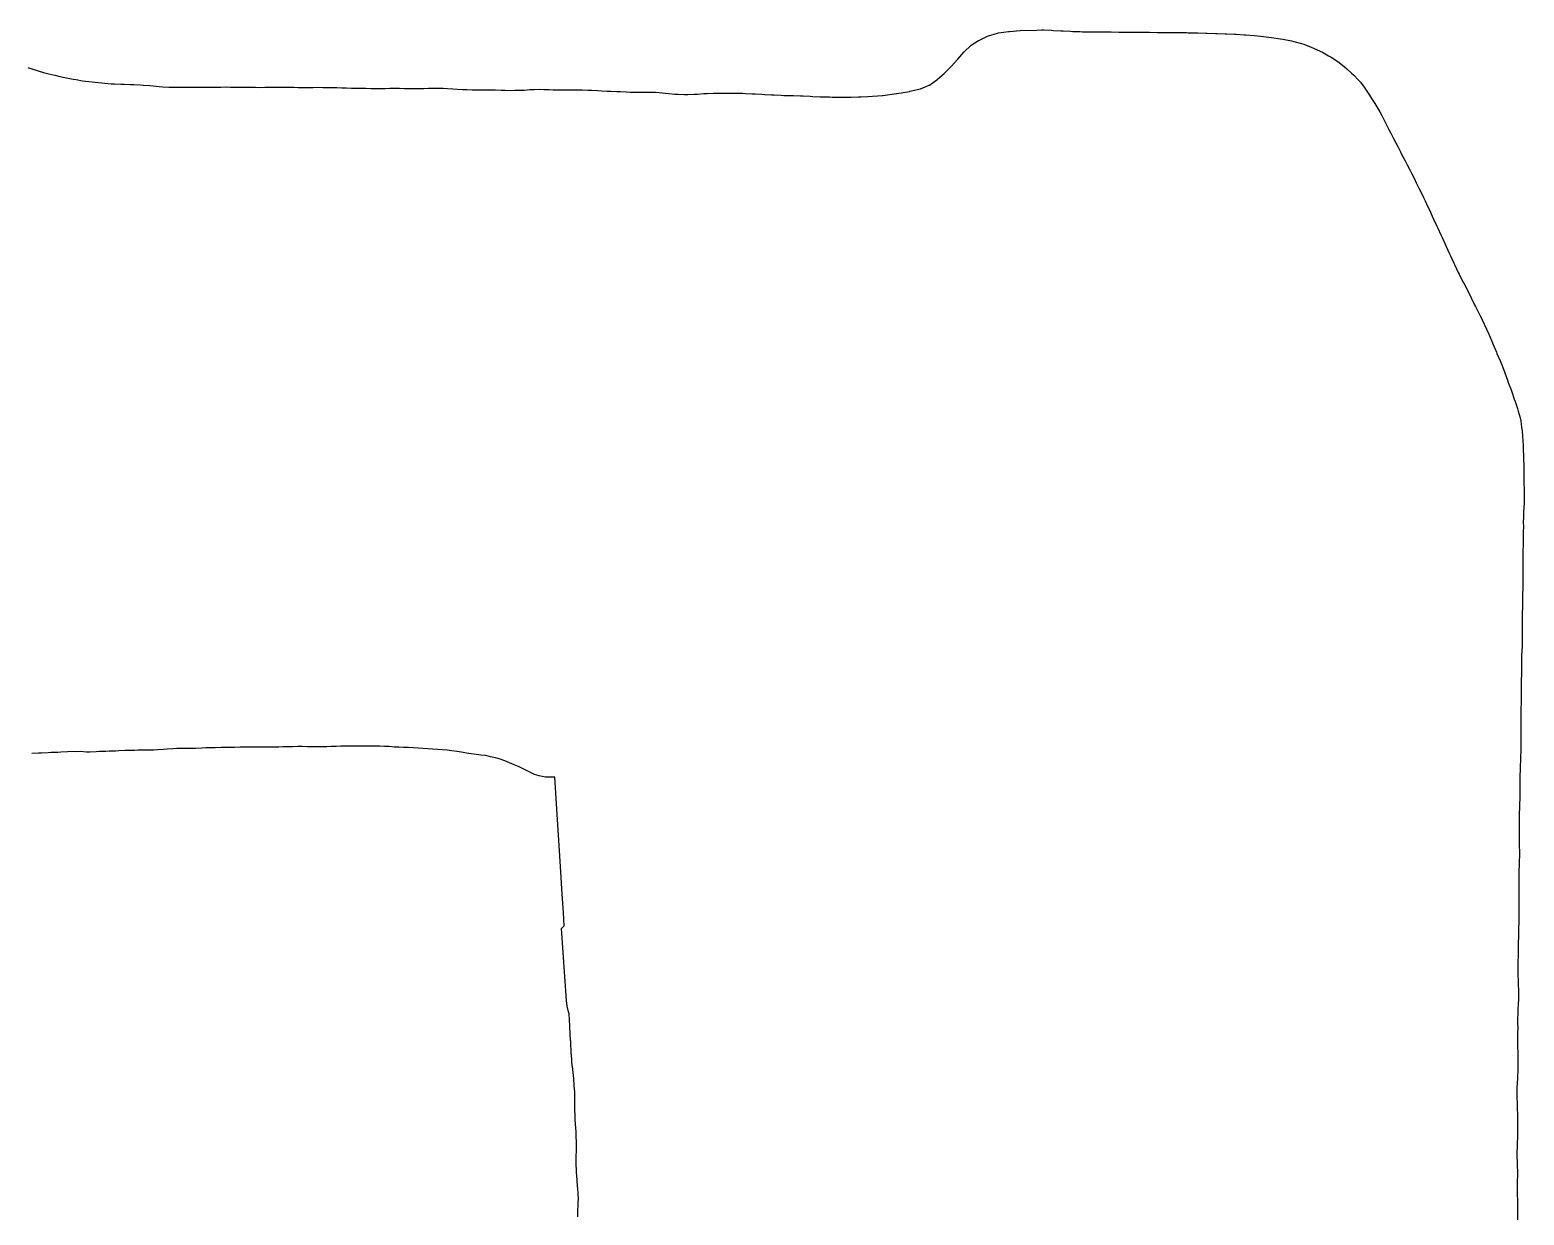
# Model space of a CAD drawing. Header units: metres. Extents: x -20.1 to 20.1, y 0 to 9.3.
# Drawn here: x 16.473 to 20.131, y 2.907 to 5.809 of the extents above; entities that cross this region are included whole.
import ezdxf

# ---------------------------------------------------------------- set-up
doc = ezdxf.new("R2010")
doc.units = ezdxf.units.M

msp = doc.modelspace()

# ---------------------------------------------------------------- linework, layer by layer
for p, q in [((18.7776, 5.7711), (18.7957, 5.7827)), ((18.7957, 5.7827), (18.7974, 5.7836)), ((18.7974, 5.7836), (18.8173, 5.7934)), ((18.8173, 5.7934), (18.8194, 5.794)), ((18.8194, 5.794), (18.8415, 5.8008)), ((18.8415, 5.8008), (18.844, 5.8012)), ((18.844, 5.8012), (18.8686, 5.805)), ((18.8686, 5.805), (18.8712, 5.8052)), ((18.8712, 5.8052), (18.8969, 5.8069)), ((18.8969, 5.8069), (18.9383, 5.8084)), ((18.9383, 5.8084), (18.9497, 5.8088)), ((18.9497, 5.8088), (18.9556, 5.8086)), ((18.9556, 5.8086), (18.9732, 5.8079)), ((18.9732, 5.8079), (18.979, 5.8076)), ((18.979, 5.8076), (18.9969, 5.8066)), ((18.9969, 5.8066), (19.0025, 5.8063)), ((19.0025, 5.8063), (19.0205, 5.8054)), ((19.0205, 5.8054), (19.026, 5.8052)), ((19.026, 5.8052), (19.0441, 5.8045)), ((19.0441, 5.8045), (19.0495, 5.8043)), ((19.0495, 5.8043), (19.0678, 5.8038)), ((19.0678, 5.8038), (19.073, 5.8038)), ((19.073, 5.8038), (19.0914, 5.8038)), ((19.0914, 5.8038), (19.0965, 5.8038)), ((19.0965, 5.8038), (19.1151, 5.8037)), ((19.1151, 5.8037), (19.1201, 5.8037)), ((19.1201, 5.8037), (19.1387, 5.8034)), ((19.1387, 5.8034), (19.1436, 5.8033)), ((19.1436, 5.8033), (19.1624, 5.8031)), ((19.1624, 5.8031), (19.1671, 5.8031)), ((19.1671, 5.8031), (19.186, 5.8032)), ((19.186, 5.8032), (19.1906, 5.8032)), ((19.1906, 5.8032), (19.2097, 5.8028)), ((19.2097, 5.8028), (19.2142, 5.8028)), ((19.2142, 5.8028), (19.2333, 5.8026)), ((19.2333, 5.8026), (19.2377, 5.8025)), ((19.2377, 5.8025), (19.257, 5.8025)), ((19.257, 5.8025), (19.2612, 5.8024)), ((19.2612, 5.8024), (19.2806, 5.8021)), ((19.2806, 5.8021), (19.2847, 5.8021)), ((19.2847, 5.8021), (19.3043, 5.802)), ((19.3043, 5.802), (19.3083, 5.8019)), ((19.3083, 5.8019), (19.3279, 5.8014)), ((19.3279, 5.8014), (19.3318, 5.8013)), ((19.3318, 5.8013), (19.3516, 5.8007)), ((19.3516, 5.8007), (19.3553, 5.8005)), ((19.3553, 5.8005), (19.3752, 5.7999)), ((19.3752, 5.7999), (19.3788, 5.7998)), ((19.3788, 5.7998), (19.3989, 5.7989)), ((19.3989, 5.7989), (19.4023, 5.7988)), ((19.4023, 5.7988), (19.4225, 5.7981)), ((19.4225, 5.7981), (19.4259, 5.7979)), ((19.4259, 5.7979), (19.4462, 5.797)), ((19.4462, 5.797), (19.4494, 5.7968)), ((19.4494, 5.7968), (19.4697, 5.7952)), ((19.4697, 5.7952), (19.4864, 5.7931)), ((19.4864, 5.7931), (19.5122, 5.7898)), ((19.5122, 5.7898), (19.5347, 5.7869)), ((19.5347, 5.7869), (19.5406, 5.7861)), ((19.5406, 5.7861), (19.5611, 5.7819)), ((19.5611, 5.7819), (19.5668, 5.7806)), ((19.5668, 5.7806), (19.5859, 5.7754)), ((18.7444, 5.7374), (18.7592, 5.7541)), ((18.7592, 5.7541), (18.7603, 5.7552)), ((18.7603, 5.7552), (18.7762, 5.7702)), ((18.7762, 5.7702), (18.7776, 5.7711)), ((19.5859, 5.7754), (19.5917, 5.7737)), ((19.5917, 5.7737), (19.6092, 5.7667)), ((19.6092, 5.7667), (19.615, 5.7643)), ((19.615, 5.7643), (19.6313, 5.7567)), ((19.6313, 5.7567), (19.6372, 5.754)), ((19.6372, 5.754), (19.6523, 5.7453)), ((19.6523, 5.7453), (19.6582, 5.7419)), ((16.4685, 5.7168), (16.4806, 5.7126)), ((16.4806, 5.7126), (16.4934, 5.7087)), ((16.4934, 5.7087), (16.5068, 5.7046)), ((18.7121, 5.7024), (18.7279, 5.7187)), ((18.7279, 5.7187), (18.7286, 5.7195)), ((18.7286, 5.7195), (18.7435, 5.7364)), ((18.7435, 5.7364), (18.7444, 5.7374)), ((19.6582, 5.7419), (19.6722, 5.7326)), ((19.6722, 5.7326), (19.678, 5.7286)), ((19.678, 5.7286), (19.6908, 5.7184)), ((19.6908, 5.7184), (19.6966, 5.7138)), ((19.6966, 5.7138), (19.7084, 5.7031)), ((16.5068, 5.7046), (16.52, 5.7013)), ((16.52, 5.7013), (16.5343, 5.6976)), ((16.5343, 5.6976), (16.5466, 5.6949)), ((16.5466, 5.6949), (16.563, 5.6912)), ((16.563, 5.6912), (16.579, 5.6882)), ((16.579, 5.6882), (16.5863, 5.6869)), ((16.5863, 5.6869), (16.6022, 5.6844)), ((16.6022, 5.6844), (16.6097, 5.6832)), ((16.6097, 5.6832), (16.6256, 5.6813)), ((16.6256, 5.6813), (16.6333, 5.6804)), ((16.6333, 5.6804), (16.649, 5.6788)), ((16.649, 5.6788), (16.6569, 5.678)), ((16.6569, 5.678), (16.6725, 5.677)), ((16.6725, 5.677), (16.6805, 5.6764)), ((16.6805, 5.6764), (16.696, 5.6761)), ((16.696, 5.6761), (16.7041, 5.6758)), ((16.7041, 5.6758), (16.7195, 5.6753)), ((16.7195, 5.6753), (16.7278, 5.675)), ((16.7278, 5.675), (16.743, 5.6739)), ((16.743, 5.6739), (16.7515, 5.6733)), ((16.7515, 5.6733), (16.7665, 5.6724)), ((16.7665, 5.6724), (16.7751, 5.6718)), ((16.7751, 5.6718), (16.79, 5.6705)), ((16.79, 5.6705), (16.7988, 5.6697)), ((16.7988, 5.6697), (16.8136, 5.6688)), ((18.6536, 5.6647), (18.6748, 5.6733)), ((18.6748, 5.6733), (18.6752, 5.6736)), ((18.6752, 5.6736), (18.6937, 5.6865)), ((18.6937, 5.6865), (18.6943, 5.687)), ((18.6943, 5.687), (18.7114, 5.7017)), ((18.7114, 5.7017), (18.7121, 5.7024)), ((19.7084, 5.7031), (19.7142, 5.698)), ((19.7142, 5.698), (19.7246, 5.6866)), ((19.7246, 5.6866), (19.7302, 5.6805)), ((19.7302, 5.6805), (19.7392, 5.6683)), ((16.8136, 5.6688), (16.8224, 5.6686)), ((16.8224, 5.6686), (16.8371, 5.6686)), ((16.8371, 5.6686), (16.8461, 5.6687)), ((16.8461, 5.6687), (16.8606, 5.6688)), ((16.8606, 5.6688), (16.8697, 5.6689)), ((16.8697, 5.6689), (16.8841, 5.6686)), ((16.8841, 5.6686), (16.8934, 5.6689)), ((16.8934, 5.6689), (16.9077, 5.6684)), ((16.9077, 5.6684), (16.917, 5.6683)), ((16.917, 5.6683), (16.9312, 5.6687)), ((16.9312, 5.6687), (16.9407, 5.6687)), ((16.9407, 5.6687), (16.9547, 5.6691)), ((16.9547, 5.6691), (16.9643, 5.6689)), ((16.9643, 5.6689), (16.9782, 5.6688)), ((16.9782, 5.6688), (16.988, 5.6689)), ((16.988, 5.6689), (17.0018, 5.6684)), ((17.0018, 5.6684), (17.0116, 5.6682)), ((17.0116, 5.6682), (17.0253, 5.6682)), ((17.0253, 5.6682), (17.0353, 5.6679)), ((17.0353, 5.6679), (17.0488, 5.6682)), ((17.0488, 5.6682), (17.0589, 5.6684)), ((17.0589, 5.6684), (17.0723, 5.6686)), ((17.0723, 5.6686), (17.0825, 5.6689)), ((17.0825, 5.6689), (17.0959, 5.6686)), ((17.0959, 5.6686), (17.1062, 5.6684)), ((17.1062, 5.6684), (17.1194, 5.6682)), ((17.1194, 5.6682), (17.1298, 5.6678)), ((17.1298, 5.6678), (17.1429, 5.6678)), ((17.1429, 5.6678), (17.1535, 5.6679)), ((17.1535, 5.6679), (17.1664, 5.668)), ((17.1664, 5.668), (17.1771, 5.6682)), ((17.1771, 5.6682), (17.19, 5.6681)), ((17.19, 5.6681), (17.2008, 5.6681)), ((17.2008, 5.6681), (17.2135, 5.668)), ((17.2135, 5.668), (17.2244, 5.6676)), ((17.2244, 5.6676), (17.237, 5.6671)), ((17.237, 5.6671), (17.2481, 5.6667)), ((17.2481, 5.6667), (17.2605, 5.6664)), ((17.2605, 5.6664), (17.2717, 5.6663)), ((17.2717, 5.6663), (17.2841, 5.6659)), ((17.2841, 5.6659), (17.2954, 5.6657)), ((17.2954, 5.6657), (17.3076, 5.6654)), ((17.3076, 5.6654), (17.319, 5.6655)), ((17.319, 5.6655), (17.3311, 5.6654)), ((17.3311, 5.6654), (17.3427, 5.6656)), ((17.3427, 5.6656), (17.3546, 5.6658)), ((17.3546, 5.6658), (17.3663, 5.6657)), ((17.3663, 5.6657), (17.3782, 5.6658)), ((17.3782, 5.6658), (17.39, 5.6655)), ((17.39, 5.6655), (17.4017, 5.6654)), ((17.4017, 5.6654), (17.4136, 5.6653)), ((17.4136, 5.6653), (17.4252, 5.6654)), ((17.4252, 5.6654), (17.4373, 5.6655)), ((17.4373, 5.6655), (17.4487, 5.6658)), ((17.4487, 5.6658), (17.4609, 5.6661)), ((17.4609, 5.6661), (17.4723, 5.6662)), ((17.4723, 5.6662), (17.4846, 5.6662)), ((17.4846, 5.6662), (17.4958, 5.6655)), ((17.4958, 5.6655), (17.5082, 5.6648)), ((17.5082, 5.6648), (17.5193, 5.6636)), ((17.5193, 5.6636), (17.5319, 5.6632)), ((17.5319, 5.6632), (17.5428, 5.6626)), ((17.5428, 5.6626), (17.5555, 5.6623)), ((17.5555, 5.6623), (17.5663, 5.6624)), ((17.5663, 5.6624), (17.5792, 5.6622)), ((17.5792, 5.6622), (17.5899, 5.6622)), ((17.5899, 5.6622), (17.6028, 5.6622)), ((17.6028, 5.6622), (17.6134, 5.662)), ((17.6134, 5.662), (17.6265, 5.6612)), ((17.6265, 5.6612), (17.6369, 5.6613)), ((17.6369, 5.6613), (17.6501, 5.6605)), ((17.6501, 5.6605), (17.6604, 5.6609)), ((17.6604, 5.6609), (17.6738, 5.6612)), ((17.6738, 5.6612), (17.684, 5.6615)), ((17.684, 5.6615), (17.6974, 5.6629)), ((17.6974, 5.6629), (17.7075, 5.663)), ((17.7075, 5.663), (17.721, 5.6635)), ((17.721, 5.6635), (17.731, 5.6632)), ((17.731, 5.6632), (17.7447, 5.6627)), ((17.7447, 5.6627), (17.7545, 5.6623)), ((17.7545, 5.6623), (17.7684, 5.6619)), ((17.7684, 5.6619), (17.7781, 5.6621)), ((17.7781, 5.6621), (17.792, 5.6619)), ((17.792, 5.6619), (17.8016, 5.6622)), ((17.8016, 5.6622), (17.8156, 5.6621)), ((17.8156, 5.6621), (17.8251, 5.6618)), ((17.8251, 5.6618), (17.8393, 5.6614)), ((17.8393, 5.6614), (17.8486, 5.6609)), ((17.8486, 5.6609), (17.863, 5.6602)), ((17.863, 5.6602), (17.8722, 5.6595)), ((17.8722, 5.6595), (17.8866, 5.6588)), ((17.8866, 5.6588), (17.8957, 5.6584)), ((17.8957, 5.6584), (17.9103, 5.6577)), ((17.9103, 5.6577), (17.9192, 5.6576)), ((17.9192, 5.6576), (17.9339, 5.6567)), ((17.9339, 5.6567), (17.9427, 5.6566)), ((17.9427, 5.6566), (17.9576, 5.6562)), ((17.9576, 5.6562), (17.9662, 5.6561)), ((17.9662, 5.6561), (17.9812, 5.6566)), ((17.9812, 5.6566), (17.9898, 5.6563)), ((17.9898, 5.6563), (18.0049, 5.656)), ((18.0049, 5.656), (18.0133, 5.6552)), ((18.0133, 5.6552), (18.0285, 5.6535)), ((18.0285, 5.6535), (18.0368, 5.6527)), ((18.0368, 5.6527), (18.0522, 5.6511)), ((18.0522, 5.6511), (18.0603, 5.6512)), ((18.0603, 5.6512), (18.0759, 5.6505)), ((18.0759, 5.6505), (18.0838, 5.6509)), ((18.0838, 5.6509), (18.0995, 5.6513)), ((18.0995, 5.6513), (18.1073, 5.6515)), ((18.1073, 5.6515), (18.1231, 5.6528)), ((18.1231, 5.6528), (18.1309, 5.653)), ((18.1309, 5.653), (18.1468, 5.6537)), ((18.1468, 5.6537), (18.1544, 5.6539)), ((18.1544, 5.6539), (18.1704, 5.6542)), ((18.1704, 5.6542), (18.1779, 5.6541)), ((18.1779, 5.6541), (18.1941, 5.6542)), ((18.1941, 5.6542), (18.2015, 5.6539)), ((18.2015, 5.6539), (18.2177, 5.6537)), ((18.2177, 5.6537), (18.225, 5.6534)), ((18.225, 5.6534), (18.2414, 5.6526)), ((18.2414, 5.6526), (18.2485, 5.6523)), ((18.2485, 5.6523), (18.265, 5.6512)), ((18.265, 5.6512), (18.272, 5.6508)), ((18.272, 5.6508), (18.2887, 5.6497)), ((18.2887, 5.6497), (18.2955, 5.6494)), ((18.2955, 5.6494), (18.3123, 5.6486)), ((18.3123, 5.6486), (18.3191, 5.6485)), ((18.3191, 5.6485), (18.336, 5.6481)), ((18.336, 5.6481), (18.3426, 5.6479)), ((18.3426, 5.6479), (18.3596, 5.6476)), ((18.3596, 5.6476), (18.3661, 5.6472)), ((18.3661, 5.6472), (18.3833, 5.6461)), ((18.3833, 5.6461), (18.3896, 5.6459)), ((18.3896, 5.6459), (18.407, 5.6452)), ((18.407, 5.6452), (18.4131, 5.645)), ((18.4131, 5.645), (18.4306, 5.6445)), ((18.4306, 5.6445), (18.4367, 5.6444)), ((18.4367, 5.6444), (18.4543, 5.6439)), ((18.4543, 5.6439), (18.4602, 5.6439)), ((18.4602, 5.6439), (18.4779, 5.6438)), ((18.4779, 5.6438), (18.4836, 5.644)), ((18.4836, 5.644), (18.5014, 5.6446)), ((18.5014, 5.6446), (18.507, 5.6449)), ((18.507, 5.6449), (18.5248, 5.6459)), ((18.5248, 5.6459), (18.5594, 5.6481)), ((18.5594, 5.6481), (18.5603, 5.6481)), ((18.5603, 5.6481), (18.561, 5.6482)), ((18.561, 5.6482), (18.5947, 5.6532)), ((18.5947, 5.6532), (18.5953, 5.6533)), ((18.5953, 5.6533), (18.6268, 5.6583)), ((18.6268, 5.6583), (18.6272, 5.6584)), ((18.6272, 5.6584), (18.6533, 5.6646)), ((18.6533, 5.6646), (18.6536, 5.6647)), ((19.7392, 5.6683), (19.7444, 5.6612)), ((19.7444, 5.6612), (19.7525, 5.6487)), ((19.7525, 5.6487), (19.7575, 5.6408)), ((19.7575, 5.6408), (19.7652, 5.6286)), ((19.7652, 5.6286), (19.7705, 5.6202)), ((19.7705, 5.6202), (19.7774, 5.6079)), ((19.7774, 5.6079), (19.7826, 5.5988)), ((19.7826, 5.5988), (19.7888, 5.5865)), ((19.7888, 5.5865), (19.7939, 5.5765)), ((19.7939, 5.5765), (19.7999, 5.5647)), ((19.7999, 5.5647), (19.8052, 5.5543)), ((19.8052, 5.5543), (19.8111, 5.5431)), ((19.8111, 5.5431), (19.8167, 5.5323)), ((19.8167, 5.5323), (19.8223, 5.5214)), ((19.8223, 5.5214), (19.8282, 5.5102)), ((19.8282, 5.5102), (19.8335, 5.4998)), ((19.8335, 5.4998), (19.8396, 5.488)), ((19.8396, 5.488), (19.8447, 5.4782)), ((19.8447, 5.4782), (19.851, 5.4658)), ((19.851, 5.4658), (19.8558, 5.4565)), ((19.8558, 5.4565), (19.8624, 5.4437)), ((19.8624, 5.4437), (19.8669, 5.4346)), ((19.8669, 5.4346), (19.8735, 5.4213)), ((19.8735, 5.4213), (19.8777, 5.4126)), ((19.8777, 5.4126), (19.8844, 5.3986)), ((19.8844, 5.3986), (19.8884, 5.3904)), ((19.8884, 5.3904), (19.8953, 5.3759)), ((19.8953, 5.3759), (19.8989, 5.3681)), ((19.8989, 5.3681), (19.906, 5.353)), ((19.906, 5.353), (19.9093, 5.3457)), ((19.9093, 5.3457), (19.9167, 5.3302)), ((19.9167, 5.3302), (19.9198, 5.3234)), ((19.9198, 5.3234), (19.9272, 5.3072)), ((19.9272, 5.3072), (19.9301, 5.3008)), ((19.9301, 5.3008), (19.9376, 5.284)), ((19.9376, 5.284), (19.9402, 5.2781)), ((19.9402, 5.2781), (19.948, 5.2607)), ((19.948, 5.2607), (19.9504, 5.2554)), ((19.9504, 5.2554), (19.9586, 5.2377)), ((19.9586, 5.2377), (19.9609, 5.2329)), ((19.9609, 5.2329), (19.9696, 5.2148)), ((19.9696, 5.2148), (19.9717, 5.2105)), ((19.9717, 5.2105), (19.9811, 5.192)), ((19.9811, 5.192), (19.983, 5.1883)), ((19.983, 5.1883), (19.9927, 5.1696)), ((19.9927, 5.1696), (20.0097, 5.1352)), ((20.0097, 5.1352), (20.0116, 5.1316)), ((20.0116, 5.1316), (20.0225, 5.1102)), ((20.0225, 5.1102), (20.0229, 5.1094)), ((20.0229, 5.1094), (20.0333, 5.0882)), ((20.0333, 5.0882), (20.034, 5.0868)), ((20.034, 5.0868), (20.0436, 5.0656)), ((20.0436, 5.0656), (20.0446, 5.0635)), ((20.0446, 5.0635), (20.0533, 5.0427)), ((20.0533, 5.0427), (20.0544, 5.04)), ((20.0544, 5.04), (20.0629, 5.0197)), ((20.0629, 5.0197), (20.0643, 5.0165)), ((20.0643, 5.0165), (20.0729, 4.9967)), ((20.0729, 4.9967), (20.0745, 4.9929)), ((20.0745, 4.9929), (20.0817, 4.9737)), ((20.0817, 4.9737), (20.0833, 4.9694)), ((20.0833, 4.9694), (20.0904, 4.9508)), ((20.0904, 4.9508), (20.0922, 4.9458)), ((20.0922, 4.9458), (20.099, 4.9278)), ((20.099, 4.9278), (20.1011, 4.9222)), ((20.1011, 4.9222), (20.1069, 4.9047)), ((20.1069, 4.9047), (20.1091, 4.8986)), ((20.1091, 4.8986), (20.1144, 4.8817)), ((20.1144, 4.8817), (20.1166, 4.875)), ((20.1166, 4.875), (20.121, 4.8587)), ((20.121, 4.8587), (20.1226, 4.8514)), ((20.1226, 4.8514), (20.1248, 4.8356)), ((20.1248, 4.8356), (20.1259, 4.8278)), ((20.1259, 4.8278), (20.1272, 4.8126)), ((20.1272, 4.8126), (20.128, 4.8042)), ((20.128, 4.8042), (20.1284, 4.7895)), ((20.1284, 4.7895), (20.1288, 4.7805)), ((20.1288, 4.7805), (20.1293, 4.7664)), ((20.1293, 4.7664), (20.1296, 4.7569)), ((20.1296, 4.7569), (20.1298, 4.7433)), ((20.1298, 4.7433), (20.13, 4.7332)), ((20.13, 4.7332), (20.1301, 4.7202)), ((20.1301, 4.7202), (20.1302, 4.7096)), ((20.1302, 4.7096), (20.1302, 4.6971)), ((20.1302, 4.6971), (20.1307, 4.6859)), ((20.1307, 4.6859), (20.1308, 4.674)), ((20.1307, 4.6509), (20.13, 4.6386)), ((20.1308, 4.674), (20.1307, 4.6623)), ((20.1307, 4.6623), (20.1307, 4.6509)), ((20.129, 4.615), (20.1288, 4.6047)), ((20.1297, 4.6278), (20.129, 4.615)), ((20.13, 4.6386), (20.1297, 4.6278)), ((20.1288, 4.5816), (20.1286, 4.5677)), ((20.1288, 4.6047), (20.129, 4.5913)), ((20.129, 4.5913), (20.1288, 4.5816)), ((20.1282, 4.544), (20.1281, 4.5354)), ((20.1284, 4.5585), (20.1282, 4.544)), ((20.1286, 4.5677), (20.1284, 4.5585)), ((20.1278, 4.5122), (20.1276, 4.4967)), ((20.1279, 4.5203), (20.1278, 4.5122)), ((20.1281, 4.5354), (20.1279, 4.5203)), ((20.1277, 4.466), (20.1274, 4.4494)), ((20.1276, 4.4967), (20.1275, 4.4891)), ((20.1275, 4.4891), (20.1277, 4.473)), ((20.1277, 4.473), (20.1277, 4.466)), ((20.1274, 4.4429), (20.1269, 4.4257)), ((20.1269, 4.4257), (20.1269, 4.4198)), ((20.1274, 4.4494), (20.1274, 4.4429)), ((20.127, 4.3967), (20.1261, 4.3784)), ((20.1269, 4.4198), (20.1273, 4.4021)), ((20.1273, 4.4021), (20.127, 4.3967)), ((20.1261, 4.3784), (20.126, 4.3736)), ((20.126, 4.3736), (20.126, 4.3548)), ((20.126, 4.3548), (20.1261, 4.3505)), ((20.1262, 4.3274), (20.1259, 4.3074)), ((20.1261, 4.3505), (20.1262, 4.3311)), ((20.1262, 4.3311), (20.1262, 4.3274)), ((20.1248, 4.2812), (20.1242, 4.2601)), ((20.125, 4.2838), (20.1248, 4.2812)), ((20.1257, 4.3043), (20.125, 4.2838)), ((20.1259, 4.3074), (20.1257, 4.3043)), ((20.1242, 4.2601), (20.1241, 4.2581)), ((20.1241, 4.2581), (20.1242, 4.2365)), ((20.1242, 4.235), (20.1238, 4.2128)), ((20.1238, 4.2128), (20.1239, 4.2119)), ((20.1239, 4.2119), (20.1238, 4.1892)), ((20.1242, 4.2365), (20.1242, 4.235)), ((20.1238, 4.1888), (20.1237, 4.1725)), ((20.1237, 4.1725), (20.1237, 4.1657)), ((20.1238, 4.1892), (20.1238, 4.1888)), ((20.123, 4.1426), (20.1229, 4.1418)), ((20.1229, 4.1418), (20.123, 4.1195)), ((20.1237, 4.1655), (20.123, 4.1426)), ((20.1237, 4.1657), (20.1237, 4.1655)), ((20.123, 4.1195), (20.1229, 4.1182)), ((20.1229, 4.1182), (20.1231, 4.0964)), ((20.1232, 4.0709), (20.1227, 4.0501)), ((20.1231, 4.0964), (20.1231, 4.0945)), ((20.1231, 4.0945), (20.1232, 4.0733)), ((20.1232, 4.0733), (20.1232, 4.0709)), ((16.4946, 4.038), (16.478, 4.0372)), ((16.5017, 4.0382), (16.4946, 4.038)), ((16.5181, 4.0387), (16.5017, 4.0382)), ((16.5253, 4.0392), (16.5181, 4.0387)), ((16.5416, 4.0398), (16.5253, 4.0392)), ((16.549, 4.0404), (16.5416, 4.0398)), ((16.5651, 4.0415), (16.549, 4.0404)), ((16.5726, 4.0423), (16.5651, 4.0415)), ((16.5886, 4.0414), (16.5726, 4.0423)), ((16.5962, 4.0417), (16.5886, 4.0414)), ((16.6122, 4.0406), (16.5962, 4.0417)), ((16.6199, 4.0405), (16.6122, 4.0406)), ((16.6357, 4.0412), (16.6199, 4.0405)), ((16.6435, 4.0416), (16.6357, 4.0412)), ((16.6592, 4.0422), (16.6435, 4.0416)), ((16.6672, 4.0427), (16.6592, 4.0422)), ((16.6827, 4.0432), (16.6672, 4.0427)), ((16.6908, 4.0435), (16.6827, 4.0432)), ((16.7062, 4.0441), (16.6908, 4.0435)), ((16.7145, 4.0441), (16.7062, 4.0441)), ((16.7297, 4.0447), (16.7145, 4.0441)), ((16.7381, 4.045), (16.7297, 4.0447)), ((16.7532, 4.0452), (16.7381, 4.045)), ((16.7617, 4.0451), (16.7532, 4.0452)), ((16.7767, 4.0455), (16.7617, 4.0451)), ((16.7854, 4.0458), (16.7767, 4.0455)), ((16.8002, 4.0467), (16.7854, 4.0458)), ((16.809, 4.0474), (16.8002, 4.0467)), ((16.8236, 4.0488), (16.809, 4.0474)), ((16.8326, 4.0496), (16.8236, 4.0488)), ((16.8472, 4.0494), (16.8326, 4.0496)), ((16.8563, 4.0494), (16.8472, 4.0494)), ((16.8707, 4.0495), (16.8563, 4.0494)), ((16.8799, 4.0495), (16.8707, 4.0495)), ((16.8942, 4.0503), (16.8799, 4.0495)), ((16.9036, 4.0509), (16.8942, 4.0503)), ((16.9177, 4.0512), (16.9036, 4.0509)), ((16.9272, 4.0513), (16.9177, 4.0512)), ((16.9412, 4.0518), (16.9272, 4.0513)), ((16.9509, 4.0517), (16.9412, 4.0518)), ((16.9647, 4.0518), (16.9509, 4.0517)), ((16.9745, 4.0519), (16.9647, 4.0518)), ((16.9882, 4.0523), (16.9745, 4.0519)), ((16.9981, 4.0524), (16.9882, 4.0523)), ((17.0117, 4.0525), (16.9981, 4.0524)), ((17.0218, 4.0526), (17.0117, 4.0525)), ((17.0353, 4.0527), (17.0218, 4.0526)), ((17.0454, 4.053), (17.0353, 4.0527)), ((17.0588, 4.053), (17.0454, 4.053)), ((17.0691, 4.0529), (17.0588, 4.053)), ((17.0823, 4.0529), (17.0691, 4.0529)), ((17.0927, 4.0532), (17.0823, 4.0529)), ((17.1058, 4.0535), (17.0927, 4.0532)), ((17.1164, 4.0537), (17.1058, 4.0535)), ((17.1293, 4.0543), (17.1164, 4.0537)), ((17.14, 4.0543), (17.1293, 4.0543)), ((17.1529, 4.0537), (17.14, 4.0543)), ((17.1637, 4.0532), (17.1529, 4.0537)), ((17.1764, 4.0534), (17.1637, 4.0532)), ((17.1873, 4.0531), (17.1764, 4.0534)), ((17.1999, 4.0538), (17.1873, 4.0531)), ((17.2109, 4.0544), (17.1999, 4.0538)), ((17.2234, 4.0546), (17.2109, 4.0544)), ((17.2346, 4.0548), (17.2234, 4.0546)), ((17.2469, 4.0548), (17.2346, 4.0548)), ((17.2582, 4.0548), (17.2469, 4.0548)), ((17.2704, 4.0551), (17.2582, 4.0548)), ((17.2819, 4.0554), (17.2704, 4.0551)), ((17.294, 4.0551), (17.2819, 4.0554)), ((17.3055, 4.0551), (17.294, 4.0551)), ((17.3175, 4.055), (17.3055, 4.0551)), ((17.3292, 4.0547), (17.3175, 4.055)), ((17.3411, 4.0542), (17.3292, 4.0547)), ((17.3528, 4.0539), (17.3411, 4.0542)), ((17.3646, 4.053), (17.3528, 4.0539)), ((17.3765, 4.0522), (17.3646, 4.053)), ((17.3882, 4.0519), (17.3765, 4.0522)), ((17.4001, 4.0515), (17.3882, 4.0519)), ((17.4117, 4.051), (17.4001, 4.0515)), ((17.4238, 4.0504), (17.4117, 4.051)), ((17.4353, 4.0495), (17.4238, 4.0504)), ((17.4475, 4.0486), (17.4353, 4.0495)), ((17.4589, 4.0478), (17.4475, 4.0486)), ((17.4711, 4.0469), (17.4589, 4.0478)), ((17.4825, 4.0462), (17.4711, 4.0469)), ((17.4948, 4.0452), (17.4825, 4.0462)), ((17.5061, 4.0436), (17.4948, 4.0452)), ((17.5185, 4.0421), (17.5061, 4.0436)), ((17.5297, 4.0405), (17.5185, 4.0421)), ((17.5421, 4.038), (17.5297, 4.0405)), ((17.5533, 4.0366), (17.5421, 4.038)), ((17.5658, 4.035), (17.5533, 4.0366)), ((17.5769, 4.0334), (17.5658, 4.035)), ((17.5895, 4.0322), (17.5769, 4.0334)), ((17.6006, 4.0293), (17.5895, 4.0322)), ((17.6128, 4.0263), (17.6006, 4.0293)), ((17.6241, 4.0229), (17.6128, 4.0263)), ((20.1219, 4.0236), (20.1211, 4.0039)), ((20.122, 4.027), (20.1219, 4.0236)), ((20.1227, 4.0472), (20.122, 4.027)), ((20.1227, 4.0501), (20.1227, 4.0472)), ((17.636, 4.019), (17.6241, 4.0229)), ((17.6474, 4.0142), (17.636, 4.019)), ((17.659, 4.0095), (17.6474, 4.0142)), ((17.6707, 4.0042), (17.659, 4.0095)), ((17.6826, 3.9985), (17.6707, 4.0042)), ((17.6951, 3.9924), (17.6826, 3.9985)), ((17.7081, 3.9856), (17.6951, 3.9924)), ((20.1209, 3.9999), (20.1205, 3.9808)), ((20.1211, 4.0039), (20.1209, 3.9999)), ((17.7203, 3.9824), (17.7081, 3.9856)), ((17.7345, 3.9793), (17.7203, 3.9824)), ((17.7466, 3.9789), (17.7345, 3.9793)), ((17.7584, 3.9793), (17.7466, 3.9789)), ((17.765, 3.8755), (17.7584, 3.9793)), ((20.1203, 3.9526), (20.1202, 3.9346)), ((20.1204, 3.9577), (20.1203, 3.9526)), ((20.1205, 3.9808), (20.1204, 3.9763)), ((20.1204, 3.9763), (20.1204, 3.9577)), ((20.1203, 3.9289), (20.1199, 3.9115)), ((20.1202, 3.9346), (20.1203, 3.9289)), ((20.1191, 3.8884), (20.1186, 3.8816)), ((20.1186, 3.8816), (20.1186, 3.8653)), ((20.1199, 3.9053), (20.1191, 3.8884)), ((20.1199, 3.9115), (20.1199, 3.9053)), ((17.7719, 3.7601), (17.765, 3.8755)), ((20.1186, 3.8653), (20.1186, 3.858)), ((20.1186, 3.858), (20.1188, 3.8422)), ((20.1188, 3.8422), (20.1188, 3.8343)), ((20.1188, 3.8343), (20.119, 3.8191)), ((20.119, 3.8191), (20.1191, 3.8107)), ((20.1191, 3.8107), (20.1193, 3.796)), ((20.1189, 3.7729), (20.1185, 3.7634)), ((20.1194, 3.787), (20.1189, 3.7729)), ((20.1193, 3.796), (20.1194, 3.787)), ((17.7764, 3.6925), (17.7719, 3.7601)), ((20.1182, 3.7397), (20.1181, 3.7267)), ((20.1183, 3.7498), (20.1182, 3.7397)), ((20.1185, 3.7634), (20.1183, 3.7498)), ((20.1181, 3.7267), (20.1183, 3.7161)), ((20.1183, 3.7161), (20.1182, 3.7036)), ((20.1182, 3.7036), (20.1183, 3.6924)), ((17.7794, 3.6476), (17.7764, 3.6925)), ((20.1178, 3.6687), (20.1176, 3.6574)), ((20.1181, 3.6805), (20.1178, 3.6687)), ((20.1183, 3.6924), (20.1181, 3.6805)), ((17.7811, 3.6155), (17.7794, 3.6476)), ((20.1178, 3.6214), (20.1174, 3.6111)), ((20.1176, 3.6574), (20.1177, 3.6451)), ((20.1177, 3.6451), (20.1178, 3.6343)), ((20.1178, 3.6343), (20.1178, 3.6214)), ((17.7748, 3.6087), (17.7811, 3.6155)), ((17.7867, 3.432), (17.7748, 3.6087)), ((20.1168, 3.588), (20.1165, 3.5741)), ((20.1169, 3.5978), (20.1168, 3.588)), ((20.1174, 3.6111), (20.1169, 3.5978)), ((20.1165, 3.5505), (20.1163, 3.5418)), ((20.1165, 3.5741), (20.1166, 3.5649)), ((20.1166, 3.5649), (20.1165, 3.5505)), ((20.1157, 3.5187), (20.1156, 3.5032)), ((20.1163, 3.5418), (20.1157, 3.5268)), ((20.1157, 3.5268), (20.1157, 3.5187)), ((20.1156, 3.5032), (20.1158, 3.4956)), ((20.1158, 3.4956), (20.1162, 3.4795)), ((20.1162, 3.4795), (20.1165, 3.4725)), ((20.1165, 3.4725), (20.1174, 3.4559)), ((20.1172, 3.4494), (20.1167, 3.4322)), ((20.1174, 3.4559), (20.1172, 3.4494)), ((17.7885, 3.4182), (17.7867, 3.432)), ((17.7919, 3.4042), (17.7885, 3.4182)), ((17.793, 3.3999), (17.7919, 3.4042)), ((20.1156, 3.4032), (20.1147, 3.3849)), ((20.1158, 3.4085), (20.1156, 3.4032)), ((20.1164, 3.4263), (20.1158, 3.4085)), ((20.1167, 3.4322), (20.1164, 3.4263)), ((17.795, 3.3705), (17.793, 3.3999)), ((17.7953, 3.3669), (17.795, 3.3705)), ((17.7969, 3.3355), (17.7953, 3.3669)), ((20.1147, 3.3849), (20.1149, 3.3801)), ((20.1149, 3.3801), (20.1152, 3.3612)), ((17.7971, 3.3329), (17.7969, 3.3355)), ((17.7986, 3.3016), (17.7971, 3.3329)), ((20.115, 3.357), (20.1147, 3.3376)), ((20.1147, 3.3376), (20.1147, 3.3339)), ((20.1147, 3.3339), (20.115, 3.3139)), ((20.1152, 3.3612), (20.115, 3.357)), ((17.7987, 3.3), (17.7986, 3.3016)), ((17.801, 3.2714), (17.7987, 3.3)), ((20.115, 3.3139), (20.1151, 3.3108)), ((20.1151, 3.3108), (20.1153, 3.2903)), ((17.8011, 3.2704), (17.801, 3.2714)), ((17.8047, 3.2415), (17.8011, 3.2704)), ((20.1152, 3.2646), (20.1145, 3.243)), ((20.1153, 3.2877), (20.1152, 3.2666)), ((20.1152, 3.2666), (20.1152, 3.2646)), ((20.1153, 3.2903), (20.1153, 3.2877)), ((17.8048, 3.2411), (17.8047, 3.2415)), ((17.8059, 3.2237), (17.8048, 3.2411)), ((17.8068, 3.2088), (17.8059, 3.2237)), ((20.1144, 3.2415), (20.1134, 3.2193)), ((20.1134, 3.2193), (20.1134, 3.2184)), ((20.1145, 3.243), (20.1144, 3.2415)), ((17.8068, 3.2084), (17.8068, 3.2088)), ((17.8069, 3.1746), (17.8068, 3.2084)), ((20.1134, 3.2184), (20.1132, 3.1956)), ((20.1132, 3.1956), (20.1132, 3.1953)), ((20.1132, 3.1953), (20.1137, 3.1795)), ((17.8069, 3.1734), (17.8069, 3.1746)), ((17.8081, 3.1419), (17.8069, 3.1734)), ((20.1137, 3.1795), (20.1139, 3.1722)), ((20.1139, 3.1722), (20.1139, 3.172)), ((20.1139, 3.172), (20.1145, 3.1491)), ((20.1145, 3.1491), (20.1145, 3.1483)), ((20.1145, 3.1483), (20.1147, 3.126)), ((17.8082, 3.1399), (17.8081, 3.1419)), ((17.8102, 3.1101), (17.8082, 3.1399)), ((17.8103, 3.1073), (17.8102, 3.1101)), ((20.1147, 3.126), (20.1147, 3.1247)), ((20.1147, 3.1247), (20.1147, 3.1029)), ((17.8111, 3.0771), (17.8103, 3.1073)), ((17.8107, 3.0426), (17.8111, 3.0732)), ((17.8111, 3.0732), (17.8111, 3.0771)), ((20.1141, 3.0774), (20.1132, 3.0567)), ((20.1147, 3.101), (20.1141, 3.0798)), ((20.1141, 3.0798), (20.1141, 3.0774)), ((20.1147, 3.1029), (20.1147, 3.101)), ((17.8108, 3.038), (17.8107, 3.0426)), ((17.8116, 3.0095), (17.8108, 3.038)), ((20.1132, 3.0567), (20.1131, 3.0537)), ((20.1131, 3.0537), (20.1142, 3.0336)), ((17.8119, 3.0044), (17.8116, 3.0095)), ((17.8141, 2.9781), (17.8119, 3.0044)), ((20.1145, 3.0064), (20.1137, 2.9873)), ((20.1142, 3.0336), (20.1142, 3.0301)), ((20.1142, 3.0301), (20.1144, 3.0105)), ((20.1144, 3.0105), (20.1145, 3.0064)), ((17.8144, 2.9722), (17.8141, 2.9781)), ((17.8158, 2.9459), (17.8144, 2.9722)), ((20.1137, 2.9873), (20.1136, 2.9828)), ((20.1136, 2.9828), (20.1137, 2.9642)), ((20.1137, 2.9642), (20.1138, 2.9591)), ((17.8148, 2.9109), (17.8156, 2.9386)), ((17.8156, 2.9386), (17.8158, 2.9459)), ((20.1138, 2.9591), (20.1144, 2.9412)), ((20.1144, 2.9412), (20.1146, 2.9355)), ((20.1146, 2.9355), (20.1146, 2.9181)), ((17.8147, 2.9028), (17.8148, 2.9109)), ((20.1146, 2.9181), (20.1146, 2.9118)), ((20.1146, 2.9118), (20.1148, 2.895))]:
    msp.add_line(p, q)

doc.saveas('drawing.dxf')
